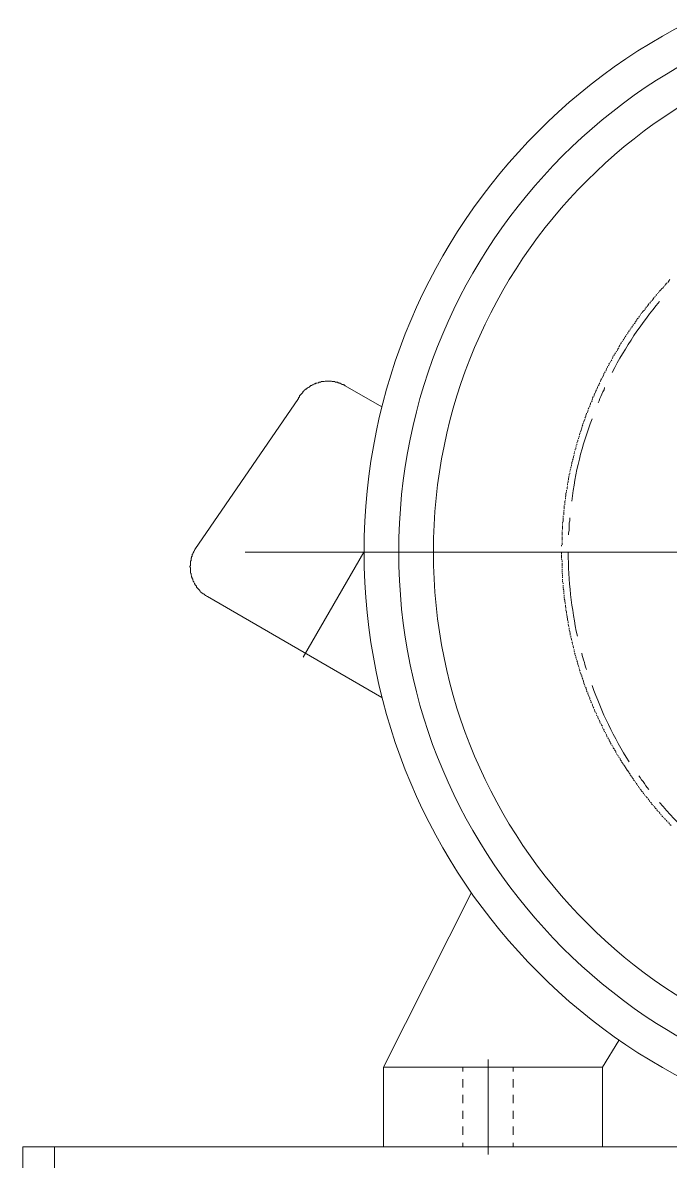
# Model space of a CAD drawing. Header units: millimetres. Extents: x 163705 to 1616509, y 81827 to 302547.
# Drawn here: x 1440913.2 to 1441158.7, y 145537.1 to 145968.3 of the extents above; entities that cross this region are included whole.
import ezdxf

# ---------------------------------------------------------------- set-up
doc = ezdxf.new("R2010")
doc.units = ezdxf.units.MM
doc.header["$LTSCALE"] = 10
doc.linetypes.add('CENTER2', pattern=[28.575, 19.05, -3.175, 3.175, -3.175])
doc.layers.add('1-中心线', color=1, linetype='CENTER2', lineweight=0)
doc.layers.add('1-设备轮廓', color=2, linetype='Continuous', lineweight=18)

# ---------------------------------------------------------------- blocks, each defined once
blk = doc.blocks.new('PE400X600-正视图')
for points in [[(308.4, 474.89), (308.19, 474.47)], [(309.02, 475.51), (308.6, 475.09)], [(309.43, 475.92), (309.02, 475.71)], [(310.05, 476.54), (309.64, 476.13)], [(310.46, 477.16), (310.05, 476.75)], [(304.47, 470.34), (304.06, 469.93)], [(304.89, 470.96), (304.68, 470.55)], [(305.51, 471.58), (305.09, 471.17)], [(305.92, 472), (305.71, 471.79)], [(306.33, 472.62), (306.13, 472.2)], [(306.95, 473.24), (306.54, 472.82)], [(307.37, 473.85), (307.16, 473.44)], [(307.98, 474.27), (307.57, 473.85)], [(301.17, 466.21), (300.96, 465.8)], [(301.58, 466.83), (301.37, 466.42)], [(302.2, 467.45), (301.79, 467.04)], [(302.61, 468.07), (302.2, 467.66)], [(303.03, 468.69), (302.82, 468.28)], [(303.44, 469.1), (303.23, 468.9)], [(304.06, 469.72), (303.65, 469.31)], [(297.66, 461.46), (297.24, 461.05)], [(298.07, 462.08), (297.66, 461.67)], [(298.48, 462.7), (298.07, 462.29)], [(298.9, 463.32), (298.69, 462.91)], [(299.31, 463.94), (299.1, 463.53)], [(299.72, 464.56), (299.52, 464.15)], [(300.76, 465.59), (300.34, 465.18), (299.93, 464.77)], [(294.56, 457.12), (294.35, 456.71)], [(294.97, 457.74), (294.76, 457.33)], [(295.38, 458.36), (295.18, 457.95)], [(295.8, 458.98), (295.59, 458.57)], [(296.21, 459.6), (296, 459.19)], [(296.62, 460.22), (296.42, 459.81)], [(297.24, 460.84), (296.83, 460.43)], [(291.67, 452.79), (291.46, 452.37)], [(292.08, 453.41), (291.87, 452.99)], [(292.49, 454.02), (292.29, 453.61)], [(292.91, 454.64), (292.7, 454.23)], [(293.32, 455.26), (293.11, 454.85)], [(293.73, 455.88), (293.53, 455.47)], [(294.15, 456.5), (293.94, 456.09)], [(289.39, 448.86), (289.19, 448.45)], [(289.81, 449.48), (289.6, 449.07)], [(290.22, 450.1), (290.01, 449.69)], [(290.63, 450.72), (290.43, 450.31)], [(291.05, 451.34), (290.63, 450.93)], [(291.46, 452.17), (291.05, 451.75)], [(286.92, 444.32), (286.71, 443.9)], [(287.33, 444.94), (287.12, 444.52)], [(287.54, 445.56), (287.33, 445.14)], [(287.95, 446.18), (287.74, 445.76)], [(288.36, 446.8), (288.15, 446.38)], [(288.77, 447.62), (288.57, 447.21)], [(288.98, 448.24), (288.77, 447.83)], [(284.85, 440.19), (284.64, 439.77)], [(285.26, 441.01), (285.06, 440.39)], [(285.47, 441.63), (285.26, 441.22)], [(285.88, 442.25), (285.68, 441.84)], [(286.3, 442.87), (286.09, 442.46)], [(286.5, 443.49), (286.3, 443.08)], [(201.19, 318.93), (135.09, 357.15), (134.89, 357.15), (134.68, 357.35), (134.47, 357.56), (134.27, 357.56), (134.06, 357.77), (133.85, 357.97), (133.44, 358.18), (133.23, 358.39), (133.03, 358.59), (132.82, 358.59), (132.61, 358.8), (132.41, 359.01), (132.2, 359.21), (132.2, 359.42), (131.99, 359.63), (131.79, 359.83), (131.58, 360.04), (131.37, 360.25), (131.17, 360.45), (130.96, 360.66), (130.96, 361.07), (130.75, 361.28), (130.55, 361.48), (130.34, 361.69), (130.34, 361.9), (130.13, 362.1), (129.93, 362.52), (129.93, 362.72), (129.72, 362.93), (129.72, 363.14), (129.51, 363.34), (129.51, 363.76), (129.31, 363.96), (129.31, 364.17), (129.1, 364.58), (129.1, 364.79), (129.1, 365), (128.9, 365.2), (128.9, 365.62), (128.9, 365.82), (128.69, 366.03), (128.69, 366.44), (128.69, 366.65), (128.69, 366.86), (128.69, 367.27), (128.69, 367.48), (128.69, 367.68), (128.69, 368.09), (128.48, 368.3), (128.48, 368.51), (128.69, 368.92), (128.69, 369.13), (128.69, 369.54), (128.69, 369.75), (128.69, 369.95), (128.69, 370.37), (128.69, 370.57), (128.9, 370.78), (128.9, 371.19), (128.9, 371.4), (128.9, 371.61), (129.1, 371.81), (129.1, 372.23), (129.31, 372.43), (129.31, 372.64), (129.31, 373.05), (129.51, 373.26), (129.51, 373.47), (129.72, 373.67), (129.93, 374.09), (129.93, 374.29), (130.13, 374.5), (130.13, 374.7), (130.34, 374.91), (169.59, 432.13), (169.59, 432.34), (169.79, 432.54), (170, 432.75), (170, 433.16), (170.21, 433.37), (170.41, 433.58), (170.62, 433.78), (170.83, 433.99), (171.03, 434.19), (171.24, 434.4), (171.24, 434.61), (171.45, 434.81), (171.65, 435.02), (171.86, 435.23), (172.07, 435.43), (172.27, 435.64), (172.48, 435.64), (172.69, 435.85), (172.89, 436.05), (173.31, 436.26), (173.51, 436.47), (173.72, 436.47), (173.93, 436.67), (174.13, 436.88), (174.34, 437.09), (174.55, 437.09), (174.96, 437.29), (175.17, 437.29), (175.37, 437.5), (175.58, 437.71), (175.99, 437.71), (176.2, 437.91), (176.4, 437.91), (176.61, 437.91), (177.02, 438.12), (177.23, 438.12), (177.44, 438.33), (177.64, 438.33), (178.06, 438.33), (178.26, 438.53), (178.47, 438.53), (178.88, 438.53), (179.09, 438.53), (179.3, 438.53), (179.71, 438.74), (179.92, 438.74), (180.12, 438.74), (180.54, 438.74), (180.74, 438.74), (181.16, 438.74), (181.36, 438.74), (181.57, 438.74), (181.98, 438.74), (182.19, 438.74), (182.39, 438.53), (182.81, 438.53), (183.01, 438.53), (183.22, 438.53), (183.63, 438.33), (183.84, 438.33), (184.05, 438.33), (184.46, 438.33), (184.67, 438.12), (184.87, 438.12), (185.08, 437.91), (185.49, 437.91), (185.7, 437.71), (185.91, 437.71), (186.11, 437.5), (186.53, 437.5), (186.73, 437.29), (186.94, 437.29), (187.15, 437.09), (187.35, 436.88), (201.19, 429.03)], [(282.99, 436.26), (282.78, 435.64)], [(283.2, 436.88), (282.99, 436.47)], [(285.68, 436.26), (285.47, 435.43), (285.06, 434.61), (284.64, 433.78), (284.23, 432.96), (283.82, 432.13), (283.61, 431.3), (283.2, 430.48)], [(283.61, 437.5), (283.4, 437.09)], [(283.82, 438.12), (283.61, 437.71)], [(284.23, 438.95), (284.02, 438.53)], [(284.44, 439.57), (284.23, 439.15)], [(280.93, 431.3), (280.72, 430.89)], [(281.13, 432.13), (280.93, 431.51)], [(281.34, 432.75), (281.13, 432.34)], [(281.75, 433.37), (281.54, 432.96)], [(281.96, 434.19), (281.75, 433.58)], [(282.37, 434.81), (282.16, 434.4)], [(282.58, 435.43), (282.37, 435.02)], [(279.27, 427.17), (279.07, 426.76)], [(279.48, 427.79), (279.27, 427.38)], [(279.69, 428.62), (279.48, 428.2)], [(280.1, 429.24), (279.89, 428.82)], [(280.31, 430.06), (280.1, 429.44)], [(280.51, 430.68), (280.31, 430.27)], [(277.62, 423.04), (277.41, 422.42)], [(277.83, 423.66), (277.83, 423.25)], [(278.24, 424.28), (278.03, 423.87)], [(278.45, 425.11), (278.24, 424.69)], [(278.65, 425.73), (278.45, 425.31)], [(278.86, 426.55), (278.65, 425.93)], [(276.17, 418.7), (276.17, 418.29)], [(276.38, 419.32), (276.38, 418.91)], [(276.79, 420.15), (276.59, 419.53)], [(277, 420.77), (276.79, 420.36)], [(277.21, 421.59), (277, 420.97)], [(277.41, 422.21), (277.21, 421.8)], [(274.93, 414.36), (274.93, 413.95)], [(275.35, 415.81), (275.14, 415.4)], [(275.14, 414.98), (275.14, 414.57)], [(275.55, 416.43), (275.55, 416.02)], [(275.76, 417.26), (275.76, 416.84)], [(275.97, 417.88), (275.97, 417.46)], [(273.9, 410.03), (273.7, 409.41)], [(274.11, 410.65), (273.9, 410.23)], [(274.11, 411.47), (274.11, 411.06)], [(274.32, 412.09), (274.32, 411.68)], [(274.52, 412.92), (274.52, 412.51)], [(274.73, 413.54), (274.73, 413.13)], [(272.87, 405.69), (272.66, 405.07)], [(272.87, 406.31), (272.87, 405.9)], [(273.08, 407.14), (273.08, 406.52)], [(273.49, 408.58), (273.28, 407.96)], [(273.28, 407.75), (273.28, 407.34)], [(273.7, 409.2), (273.49, 408.79)], [(271.84, 401.14), (271.84, 400.73)], [(272.25, 402.59), (272.04, 402.18)], [(272.04, 401.97), (272.04, 401.35)], [(272.25, 403.42), (272.25, 403)], [(272.66, 404.86), (272.46, 404.45)], [(272.46, 404.04), (272.46, 403.62)], [(271.22, 396.81), (271.01, 396.19)], [(271.22, 397.43), (271.22, 397.01)], [(271.63, 398.87), (271.42, 398.46)], [(271.42, 398.25), (271.42, 397.84)], [(271.84, 400.53), (271.63, 399.91)], [(271.63, 399.7), (271.63, 399.29)], [(270.8, 393.71), (270.6, 393.3)], [(270.6, 393.09), (270.6, 392.47)], [(271.01, 395.36), (270.8, 394.74)], [(270.8, 394.53), (270.8, 394.12)], [(271.01, 395.98), (271.01, 395.57)], [(270.39, 389.99), (270.18, 389.58)], [(270.18, 389.37), (270.18, 388.75)], [(270.18, 388.54), (270.18, 388.13)], [(270.39, 391.64), (270.39, 391.02)], [(270.39, 390.82), (270.39, 390.4)], [(270.6, 392.26), (270.6, 391.85)], [(269.98, 385.65), (269.77, 385.03)], [(269.77, 384.83), (269.77, 384.41)], [(269.77, 384), (269.77, 383.59)], [(269.98, 387.72), (269.98, 387.31)], [(269.98, 387.1), (269.98, 386.48)], [(269.98, 386.27), (269.98, 385.86)], [(272.46, 386.89), (272.46, 385.86), (272.25, 385.03), (272.25, 384), (272.25, 383.17), (272.25, 382.14), (272.04, 381.31), (272.04, 380.49)], [(269.77, 382.55), (269.56, 382.14)], [(269.56, 381.73), (269.56, 381.31)], [(269.56, 381.11), (269.56, 380.49)], [(269.56, 380.28), (269.56, 379.87)], [(269.56, 379.66), (269.56, 379.04)], [(269.77, 383.38), (269.77, 382.76)], [(269.36, 376.56), (269.36, 376.15)], [(269.56, 378.84), (269.56, 378.42)], [(269.56, 378.01), (269.56, 377.6)], [(269.56, 377.39), (269.56, 376.77)], [(194.38, 373.88), (171.45, 334.22)], [(269.36, 373.67), (269.36, 373.05)], [(269.36, 372.85), (269.36, 372.23)], [(269.36, 372.02), (269.36, 371.61)], [(269.36, 371.4), (269.56, 370.78)], [(269.56, 370.57), (269.56, 370.16)], [(269.56, 369.75), (269.56, 369.33)], [(269.56, 369.13), (269.56, 368.51)], [(269.56, 368.3), (269.56, 367.89)], [(269.56, 367.48), (269.56, 367.06)], [(269.56, 366.86), (269.56, 366.24)], [(269.56, 366.03), (269.77, 365.62)], [(269.77, 365.41), (269.77, 364.79)], [(269.77, 364.58), (269.77, 364.17)], [(269.77, 363.76), (269.77, 363.34)], [(269.77, 363.14), (269.77, 362.52)], [(269.98, 362.31), (269.98, 361.9)], [(269.98, 361.48), (269.98, 361.07)], [(269.98, 360.86), (269.98, 360.25)], [(269.98, 360.04), (270.18, 359.63)], [(270.18, 359.42), (270.18, 358.8)], [(270.18, 358.59), (270.18, 358.18)], [(270.39, 357.77), (270.39, 357.35)], [(270.39, 357.15), (270.39, 356.53)], [(270.39, 356.32), (270.6, 355.91)], [(270.6, 355.7), (270.6, 355.08)], [(270.6, 354.87), (270.8, 354.46)], [(270.8, 354.05), (270.8, 353.64)], [(270.8, 353.43), (271.01, 352.81)], [(271.01, 352.6), (271.01, 352.19)], [(271.01, 351.98), (271.22, 351.36)], [(271.22, 351.16), (271.22, 350.74)], [(271.22, 350.33), (271.42, 349.92)], [(271.42, 349.71), (271.42, 349.09)], [(271.63, 348.88), (271.63, 348.47)], [(271.63, 348.26), (271.84, 347.64)], [(271.84, 347.44), (271.84, 347.03)], [(271.84, 346.61), (272.04, 346.2)], [(272.04, 345.99), (272.25, 345.58)], [(272.25, 345.17), (272.25, 344.75)], [(272.25, 344.55), (272.46, 343.93)], [(272.46, 343.72), (272.66, 343.31)], [(272.66, 343.1), (272.66, 342.48)], [(272.87, 342.27), (272.87, 341.86)], [(272.87, 341.65), (273.08, 341.03)], [(273.08, 340.83), (273.28, 340.42)], [(273.28, 340), (273.49, 339.59)], [(273.49, 339.38), (273.49, 338.97)], [(273.7, 338.56), (273.7, 338.14)], [(273.9, 337.94), (273.9, 337.52)], [(274.11, 337.11), (274.11, 336.7)], [(274.11, 336.49), (274.32, 336.08)], [(274.32, 335.66), (274.52, 335.25)], [(274.52, 335.04), (274.73, 334.42)], [(274.73, 334.22), (274.93, 333.81)], [(274.93, 333.6), (275.14, 332.98)], [(275.14, 332.77), (275.35, 332.36)], [(275.35, 332.15), (275.55, 331.53)], [(277, 335.66), (277.21, 334.84), (277.41, 334.01), (277.62, 333.19), (278.03, 332.15), (278.24, 331.33), (278.45, 330.5), (278.86, 329.47)], [(275.55, 331.33), (275.76, 330.91)], [(275.76, 330.71), (275.97, 330.29)], [(275.97, 329.88), (276.17, 329.47)], [(276.17, 329.26), (276.38, 328.85)], [(276.38, 328.43), (276.59, 328.02)], [(276.79, 327.81), (276.79, 327.4)], [(277, 327.2), (277, 326.58)], [(277.21, 326.37), (277.41, 325.96)], [(277.41, 325.75), (277.62, 325.13)], [(277.62, 324.92), (277.83, 324.51)], [(277.83, 324.3), (278.03, 323.68)], [(278.24, 323.48), (278.24, 323.06)], [(278.45, 322.86), (278.65, 322.44)], [(278.65, 322.24), (278.86, 321.62)], [(278.86, 321.41), (279.07, 321)], [(279.27, 320.79), (279.27, 320.17)], [(279.48, 319.97), (279.69, 319.55)], [(279.69, 319.35), (279.89, 318.93)], [(280.1, 318.73), (280.1, 318.11)], [(280.31, 317.9), (280.51, 317.49)], [(280.51, 317.28), (280.72, 316.87)], [(280.93, 316.45), (281.13, 316.04)], [(281.13, 315.83), (281.34, 315.42)], [(281.34, 315.21), (281.54, 314.8)], [(281.75, 314.39), (281.96, 313.98)], [(281.96, 313.77), (282.16, 313.36)], [(282.37, 313.15), (282.58, 312.74)], [(282.58, 312.32), (282.78, 311.91)], [(282.99, 311.7), (283.2, 311.29)], [(283.2, 311.08), (283.4, 310.67)], [(283.61, 310.46), (283.82, 309.84)], [(283.82, 309.64), (284.02, 309.22)], [(284.23, 309.02), (284.44, 308.6)], [(284.44, 308.4), (284.85, 307.98)], [(284.85, 307.57), (285.06, 307.16)], [(285.26, 306.95), (285.47, 306.54)], [(285.47, 306.33), (285.68, 305.92)], [(285.88, 305.71), (286.09, 305.3)], [(286.3, 304.89), (286.5, 304.47)], [(286.5, 304.27), (286.71, 303.85)], [(286.92, 303.65), (287.12, 303.23)], [(287.33, 303.03), (287.54, 302.61)], [(287.54, 302.41), (287.95, 301.79)], [(287.95, 301.58), (288.15, 301.17)], [(288.36, 300.96), (288.57, 300.55)], [(288.77, 300.34), (288.98, 299.93)], [(288.98, 299.72), (289.39, 299.31)], [(289.39, 299.1), (289.81, 298.69)], [(289.81, 298.48), (290.01, 298.07)], [(290.22, 297.66), (290.43, 297.24)], [(290.63, 297.04), (290.84, 296.62)], [(291.05, 296.42), (291.25, 296)], [(291.46, 295.8), (291.67, 295.38)], [(291.67, 295.18), (292.08, 294.76)], [(292.08, 294.56), (292.49, 294.15)], [(292.49, 293.94), (292.91, 293.53)], [(292.91, 293.32), (293.32, 292.91)], [(293.32, 292.7), (293.73, 292.29)], [(293.73, 292.08), (294.15, 291.67)], [(294.15, 291.46), (294.56, 291.05)], [(294.56, 290.84), (294.97, 290.43)], [(294.97, 290.22), (295.38, 289.81)], [(295.38, 289.6), (295.8, 289.19)], [(295.8, 288.98), (296.21, 288.57)], [(298.69, 289.19), (299.1, 288.57), (299.72, 287.74), (300.34, 287.12), (300.76, 286.3), (301.37, 285.47), (301.79, 284.85), (302.41, 284.02)], [(296.21, 288.36), (296.62, 287.95)], [(296.62, 287.74), (297.04, 287.33)], [(297.24, 287.12), (297.45, 286.71)], [(297.66, 286.5), (297.86, 286.09)], [(298.07, 285.88), (298.28, 285.47)], [(298.48, 285.26), (298.69, 284.85)], [(298.9, 284.64), (299.1, 284.23)], [(299.31, 284.02), (299.72, 283.61)], [(299.72, 283.4), (300.14, 282.99)], [(300.34, 282.78), (300.55, 282.37)], [(300.76, 282.16), (300.96, 281.75)], [(301.17, 281.54), (301.58, 281.34)], [(301.58, 281.13), (301.99, 280.72)], [(302.2, 280.51), (302.41, 280.1)], [(302.61, 279.89), (302.82, 279.48)], [(303.03, 279.27), (303.44, 278.86)], [(303.44, 278.65), (303.85, 278.24)], [(304.06, 278.03), (304.27, 277.83)], [(304.47, 277.62), (304.89, 277.21)], [(304.89, 277), (305.3, 276.59)], [(305.51, 276.38), (305.71, 275.97)], [(305.92, 275.76), (306.33, 275.55)], [(306.33, 275.35), (306.75, 274.93)], [(306.95, 274.73), (307.16, 274.32)], [(307.37, 274.11), (307.78, 273.7)], [(307.98, 273.49), (308.19, 273.28)], [(308.4, 273.08), (308.81, 272.66)], [(309.02, 272.46), (309.22, 272.04)], [(309.43, 271.84), (309.84, 271.63)], [(310.05, 271.42), (310.26, 271.01)], [(310.46, 270.8), (310.88, 270.39)], [(201.81, 178.88), (284.85, 178.88), (284.85, 148.73), (201.81, 148.73), (201.81, 178.88), (235.07, 244.78)], [(284.85, 178.88), (291.05, 189)], [(231.97, 178.88), (231.97, 177.23)], [(250.97, 178.88), (250.97, 177.23)], [(231.97, 174.34), (231.97, 171.24)], [(250.97, 174.34), (250.97, 171.24)], [(231.97, 168.35), (231.97, 165.25)], [(250.97, 168.35), (250.97, 165.25)], [(231.97, 162.36), (231.97, 159.26)], [(250.97, 162.36), (250.97, 159.26)], [(231.97, 156.37), (231.97, 153.27)], [(250.97, 156.37), (250.97, 153.27)], [(65.07, 84.69), (65.07, 148.73), (769.65, 148.73)], [(77.05, 84.69), (77.05, 148.73)], [(271.01, 148.73), (201.81, 148.73)], [(231.97, 150.17), (231.97, 148.73)], [(250.97, 150.17), (250.97, 148.73)]]:
    blk.add_lwpolyline(points)
for radius in [225.19, 212.05, 198.92]:
    blk.add_circle((419.67, 374.06), radius)
for centre, radius, start, end in [((419.35, 373.96), 147.44, 139.9177, 152.499), ((398.04, 379.26), 125.55, 158.8841, 173.5798), ((434.8, 375.77), 162.98, 180.6647, 191.934), ((413.97, 370.23), 141.02, 199.361, 212.452), ((439.18, 393.47), 175.16, 220.7779, 231.3054)]:
    blk.add_arc(centre, radius, start, end)
at = {"layer": '1-中心线'}
blk.add_line((149.34, 373.88), (644.68, 373.88), dxfattribs=at)
blk.add_lwpolyline([(241.47, 181.78), (241.47, 145.83)], dxfattribs=at)

msp = doc.modelspace()

# ---------------------------------------------------------------- block references
at = {"layer": '1-设备轮廓'}
msp.add_blockref('PE400X600-正视图', (1440848.108, 145393.846), dxfattribs=at)

doc.saveas('drawing.dxf')
